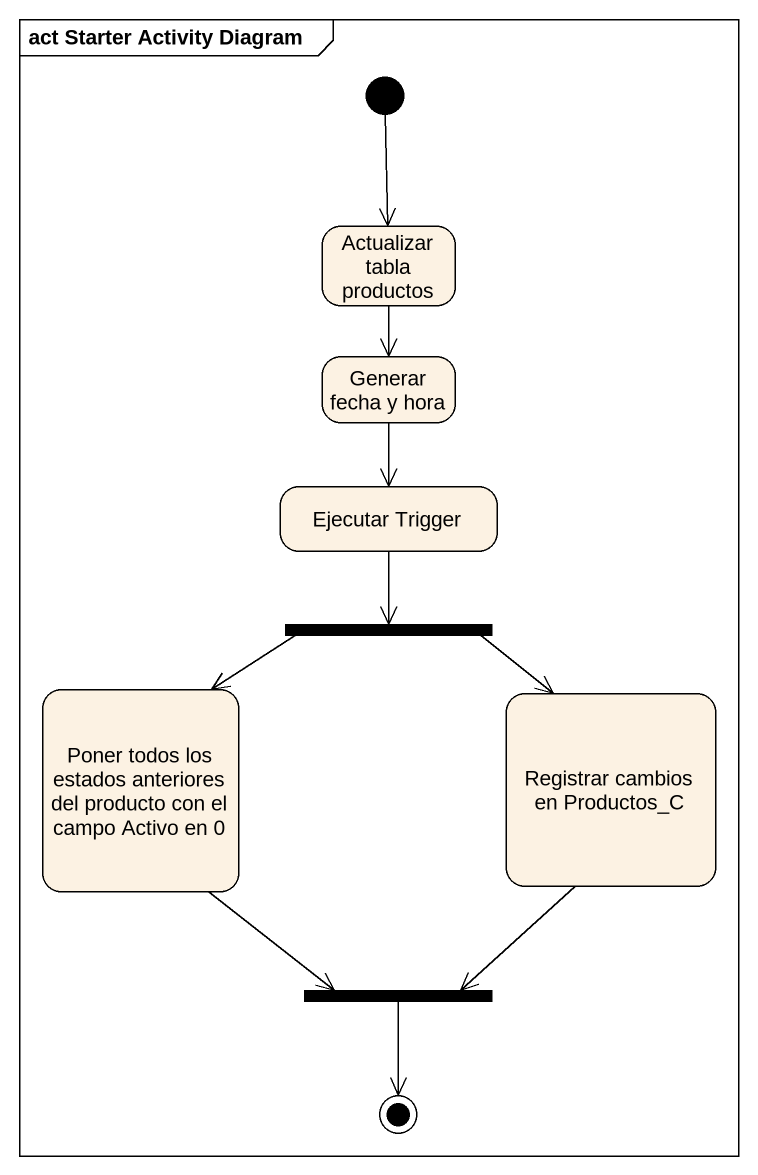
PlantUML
@startuml
mainframe act Starter Activity Diagram
hide empty description
state "Actualizar tabla productos" as Actualizar_tabla_productos
state "Generar fecha y hora" as Generar_fecha_y_hora
state "Ejecutar Trigger" as Ejecutar_Trigger
state fork1 <<fork>>
state "Poner todos los estados anteriores del producto con el campo Activo en 0" as Poner_todos_los_estados
state "Registrar cambios en Productos_C" as Registrar_cambios_en
state fork2 <<join>>
[*] --> Actualizar_tabla_productos
Actualizar_tabla_productos --> Generar_fecha_y_hora
Generar_fecha_y_hora --> Ejecutar_Trigger
Ejecutar_Trigger --> fork1
fork1 --> Poner_todos_los_estados
fork1 --> Registrar_cambios_en
Poner_todos_los_estados --> fork2
Registrar_cambios_en --> fork2
fork2 --> [*]
@enduml
